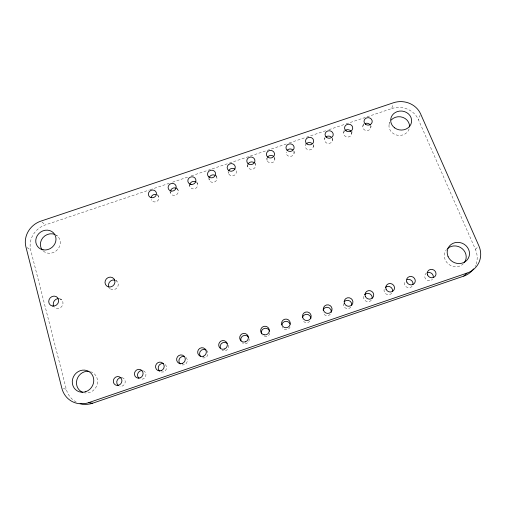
<?xml version="1.0" encoding="UTF-8"?>
<svg xmlns="http://www.w3.org/2000/svg" width="506" height="506" viewBox="0 0 506 506"><rect width="100%" height="100%" fill="white"/><g stroke="black" fill="none" stroke-linecap="round" stroke-linejoin="round"><path stroke-width="0.38" stroke-dasharray="2.53 1.9" d="M305.472 143.369L305.39 145.589A4.016 3.719 -1.8 0 0 309.666 149.94A4.016 3.719 -1.8 0 0 313.113 144.963M313.29 146.879L313.435 144.665M324.567 139.137L324.719 137.626M332.486 140.421L332.777 138.163M343.713 132.698L344.099 130.384M351.657 133.976L352.1 131.668M362.84 126.272L363.46 123.515M370.797 127.537L371.145 126.165M346.104 123.894L391.733 108.562L393.042 104.211M389.076 124.432L389.715 122.351M476.114 264.1A22.182 20.537 24.9 0 0 475.438 249.388L418.392 119.599L420.069 115.362M426.469 272.848L425.635 273.866A4.371 4.099 26.3 0 0 426.394 279.729A4.371 4.099 26.3 0 0 432.459 279.293M475.438 249.388L477.904 246.884M76.216 402.055A22.542 20.986 -57.6 0 1 66.286 389.196L30.683 250.09A20.961 19.095 -39.2 0 1 45.395 224.898L149.371 189.971M150.118 189.725L169.567 183.191M172.559 182.185L188.264 176.91M191.262 175.905L228.661 163.337M229.408 163.09L286.257 143.995M289.249 142.989L305.706 137.461M306.459 137.208L325.902 130.674M328.9 129.669L345.351 124.141M63.351 388.627L66.286 389.196M59.752 298.755L61.612 299.818M27.077 247.586L30.683 250.09M108.771 287.604L109.916 288.509M57.437 236.081L56.362 235.182A10.316 9.399 -39.2 0 1 57.766 249.319A10.316 9.399 -39.2 0 1 43.155 250.925M42.017 222.071L45.395 224.898M115.691 280.191L116.791 281.134M157.36 194.418L158.757 196.866M169.877 191.666L170.516 192.912M177.239 188.46L178.144 190.345M189.345 185.12L189.883 186.398M196.752 181.901L197.498 183.836M208.788 178.586L209.225 179.896M216.233 175.354L216.834 177.334M228.035 171.389L228.541 173.4M247.472 164.855L247.832 166.91M255.22 162.976L255.422 164.361M266.89 158.327L267.098 160.434M274.625 156.999L274.821 159.814M294.068 151.18L294.068 153.343M165.335 364.529A4.383 4.2 -58.8 0 1 161.433 372.043M143.413 370.822A4.409 4.187 -59 0 1 145.728 376.091A4.409 4.187 -59 0 1 140.687 379.146M293.91 151.421A4.01 3.725 -4.4 0 1 290.431 156.411A4.01 3.725 -4.4 0 1 286.187 152.04M274.676 157.885A4.01 3.738 -7.2 0 1 272.829 162.407A4.01 3.738 -7.2 0 1 267.775 161.566A4.01 3.738 -7.2 0 1 267.876 156.752M254.752 163.229A4.01 3.744 -10.3 0 1 252.564 169.27A4.01 3.744 -10.3 0 1 247.712 164.975M236.138 170.845A4.01 3.751 -13.5 0 1 232.899 175.835A4.01 3.751 -13.5 0 1 228.345 172.103M216.182 176.196A4.016 3.757 -16.8 0 1 214.24 182.173A4.016 3.757 -16.8 0 1 209.041 178.593M196.859 182.691A4.016 3.757 -20.1 0 1 194.544 188.789A4.016 3.757 -20.1 0 1 189.801 184.443M177.049 188.732A4.029 3.757 -23.3 0 1 175.81 195.088A4.029 3.757 -23.3 0 1 170.351 191.603M157.682 195.24A4.035 3.757 -26.3 0 1 157.018 201.287A4.035 3.757 -26.3 0 1 151.117 199.434M90.473 371.67A11.094 10.329 -57.6 0 1 97.108 384.68A11.094 10.329 -57.6 0 1 84.268 392.82M122.009 377.691A4.427 4.174 -59.2 0 1 125.077 382.827A4.427 4.174 -59.2 0 1 119.916 386.249M463.483 263.658A11.088 10.272 24.8 0 1 448.316 263.98A11.088 10.272 24.8 0 1 446.57 249.521M475.621 265.353A22.182 20.537 24.9 0 1 475.039 266.573M391.733 108.562A20.632 18.722 7.6 0 1 418.392 119.599M409.12 128.998A10.316 9.361 7.6 0 1 395.894 134.855A10.316 9.361 7.6 0 1 389.671 122.433M59.43 298.711A5.104 4.699 -46.2 0 1 62.327 305.687A5.104 4.699 -46.2 0 1 54.61 307.25M115.766 280.438A5.041 4.731 -41.7 0 1 116.861 288.009A5.041 4.731 -41.7 0 1 109.132 287.553M185.999 357.464A4.364 4.212 -58.5 0 1 182.147 364.952M206.631 350.405A4.339 4.225 -57.8 0 1 207.131 356.199A4.339 4.225 -57.8 0 1 201.458 357.331M228.434 345.2A4.314 4.238 -56.4 0 1 222.102 350.266M249.199 338.875A4.295 4.25 -52.4 0 1 242.134 342.771M269.736 333.327A4.276 4.263 -26 0 1 262.722 335.725M290.083 327.002A4.282 4.25 17.2 0 1 282.342 327.534M309.855 321.247A4.295 4.225 22.9 0 1 302.55 319.849M330.361 314.232A4.307 4.206 24.6 0 1 323.037 312.841M350.841 307.224A4.32 4.187 25.4 0 1 343.283 303.67M371.284 300.229A4.333 4.162 25.9 0 1 365.534 300.88A4.333 4.162 25.9 0 1 364.193 295.321M391.707 293.24A4.345 4.143 26.1 0 1 385.952 293.891A4.345 4.143 26.1 0 1 384.566 288.35M412.099 286.263A4.358 4.118 26.2 0 1 406.033 286.693A4.358 4.118 26.2 0 1 405.319 280.811M370.582 125.64A4.029 3.681 4.4 0 1 368.893 130.093A4.029 3.681 4.4 0 1 363.776 129.283A4.029 3.681 4.4 0 1 363.694 124.546M351.449 132.072A4.023 3.694 2.6 0 1 349.728 136.538A4.023 3.694 2.6 0 1 344.624 135.722A4.023 3.694 2.6 0 1 344.58 130.972M332.297 138.511A4.016 3.706 0.5 0 1 328.179 143.476A4.016 3.706 0.5 0 1 325.048 137.923"/><path stroke-width="0.76" d="M463.774 276.105L467.032 273.088A22.612 20.904 24.6 0 0 478.891 245.884L420.625 113.945A21.005 19.013 7.4 0 0 393.478 102.756L40.891 221.128A21.347 19.405 -39 0 0 25.876 246.751L61.884 388.342A22.985 21.372 -57.3 0 0 88.683 402.643L92.604 403.225L463.774 276.105A22.182 20.537 24.9 0 0 473.622 268.882M88.683 402.643L467.032 273.088M159.491 371.05A4.383 4.2 -58.8 0 1 163.4 363.542M138.764 378.14A4.409 4.187 -59 0 1 141.996 370.531M267.876 156.752A4.01 3.738 -7.2 0 1 273.518 156.297M247.908 164.349A4.01 3.744 -10.3 0 1 254.278 162.768M228.636 170.832A4.01 3.751 -13.5 0 1 235.005 169.244M209.13 177.948A4.016 3.757 -16.8 0 1 215.17 175.354M189.801 184.443A4.016 3.757 -20.1 0 1 195.854 181.85M170.452 190.952A4.029 3.757 -23.3 0 1 176.512 188.352M151.073 197.466A4.035 3.757 -26.3 0 1 155.873 194.399M42.219 249.907A10.316 9.399 -39.2 0 1 42.858 237.744A10.316 9.399 -39.2 0 1 55.065 234.544M82.801 392.384A11.094 10.329 -57.6 0 1 76.937 379.62A11.094 10.329 -57.6 0 1 88.993 371.36M117.999 385.249A4.427 4.174 -59.2 0 1 121.288 377.609M447.639 248.44A11.088 10.272 24.8 0 1 462.218 248.68A11.088 10.272 24.8 0 1 464.451 262.5M92.604 403.225A22.542 20.986 -57.6 0 1 80.068 403.611M391.201 120.049A10.316 9.361 7.6 0 1 403.004 117.43A10.316 9.361 7.6 0 1 409.531 126.974M53.845 306.288A5.104 4.699 -46.2 0 1 58.171 298.635M108.632 286.421A5.041 4.731 -41.7 0 1 114.577 280.039M180.199 363.966A4.364 4.212 -58.5 0 1 184.051 356.477M200.376 356.35A4.339 4.225 -57.8 0 1 206.05 349.969M220.319 347.976A4.314 4.238 -56.4 0 1 227.232 343.359M240.919 340.93A4.295 4.25 -52.4 0 1 248.731 337.483M261.494 333.89A4.276 4.263 -26 0 1 264.164 328.483A4.276 4.263 -26 0 1 269.584 331.126M281.88 324.669A4.282 4.25 17.2 0 1 290.115 324.099M302.373 317.66A4.295 4.225 22.9 0 1 310.874 318.546M323.037 309.957A4.307 4.206 24.6 0 1 331.297 312.265M344.207 301.709A4.32 4.187 25.4 0 1 351.759 305.263M364.611 294.732A4.333 4.162 25.9 0 1 372.195 298.268M385.49 287.269A4.345 4.143 26.1 0 1 392.599 291.285M407.109 279.603A4.358 4.118 26.2 0 1 412.978 284.315M427.412 272.658A4.371 4.099 26.3 0 1 433.326 277.351M365.383 123.451A4.029 3.681 4.4 0 1 370.278 125.064M345.067 130.516A4.023 3.694 2.6 0 1 351.151 131.497M325.934 136.949A4.016 3.706 0.5 0 1 331.095 136.943M306.275 143.843A4.016 3.719 -1.8 0 1 311.93 143.388M287.092 150.295A4.01 3.725 -4.4 0 1 292.74 149.839M52.358 306.022A5.199 4.775 -45.9 0 0 58.538 299.47A5.199 4.775 -45.9 0 0 50.214 297.844A5.199 4.775 -45.9 0 0 52.358 306.022M108.746 286.927A5.136 4.813 -41.4 0 0 114.799 280.419A5.136 4.813 -41.4 0 0 106.418 278.825A5.136 4.813 -41.4 0 0 108.746 286.927M394.667 127.873A10.506 9.506 7.4 0 0 411.53 122.136A10.506 9.506 7.4 0 0 397.254 111.611A10.506 9.506 7.4 0 0 394.667 127.873M448.05 256.498A11.303 10.449 24.6 0 0 467.24 259.844A11.303 10.449 24.6 0 0 459.714 242.526A11.303 10.449 24.6 0 0 448.05 256.498M118.784 385.186A4.516 4.25 -58.8 0 0 120.63 377.634A4.516 4.25 -58.8 0 0 113.42 380.114A4.516 4.25 -58.8 0 0 118.784 385.186M139.966 377.944A4.491 4.269 -58.6 0 0 141.756 370.411A4.491 4.269 -58.6 0 0 134.552 372.884A4.491 4.269 -58.6 0 0 139.966 377.944M161.11 370.702A4.472 4.282 -58.3 0 0 162.85 363.2A4.472 4.282 -58.3 0 0 155.658 365.667A4.472 4.282 -58.3 0 0 161.11 370.702M182.23 363.479A4.446 4.295 -57.9 0 0 183.912 355.996A4.446 4.295 -57.9 0 0 176.727 358.463A4.446 4.295 -57.9 0 0 182.23 363.479M203.317 356.262A4.421 4.307 -57 0 0 204.943 348.805A4.421 4.307 -57 0 0 197.77 351.265A4.421 4.307 -57 0 0 203.317 356.262M224.373 349.058A4.402 4.32 -55.2 0 0 225.942 341.626A4.402 4.32 -55.2 0 0 218.782 344.08A4.402 4.32 -55.2 0 0 224.373 349.058M245.404 341.86A4.377 4.333 -50.4 0 0 246.915 334.453A4.377 4.333 -50.4 0 0 239.762 336.907A4.377 4.333 -50.4 0 0 245.404 341.86M264.151 334.839A4.358 4.339 -23.9 0 0 269.11 329.153A4.358 4.339 -23.9 0 0 261.71 327.724A4.358 4.339 -23.9 0 0 264.151 334.839M281.804 324.827A4.364 4.326 15 0 0 289.23 326.25A4.364 4.326 15 0 0 286.738 319.159A4.364 4.326 15 0 0 281.804 324.827M302.714 317.673A4.377 4.307 21.7 0 0 310.159 319.09A4.377 4.307 21.7 0 0 307.61 312.025A4.377 4.307 21.7 0 0 302.714 317.673M323.6 310.532A4.39 4.282 23.8 0 0 331.057 311.936A4.39 4.282 23.8 0 0 328.451 304.897A4.39 4.282 23.8 0 0 323.6 310.532M344.447 303.398A4.402 4.263 24.8 0 0 351.929 304.795A4.402 4.263 24.8 0 0 349.26 297.781A4.402 4.263 24.8 0 0 344.447 303.398M365.269 296.276A4.415 4.238 25.4 0 0 372.77 297.667A4.415 4.238 25.4 0 0 370.044 290.678A4.415 4.238 25.4 0 0 365.269 296.276M386.059 289.166A4.427 4.219 25.7 0 0 393.579 290.545A4.427 4.219 25.7 0 0 390.796 283.581A4.427 4.219 25.7 0 0 386.059 289.166M406.818 282.07A4.446 4.193 25.9 0 0 414.357 283.436A4.446 4.193 25.9 0 0 411.523 276.497A4.446 4.193 25.9 0 0 406.818 282.07M427.551 274.979A4.459 4.174 26 0 0 435.109 276.333A4.459 4.174 26 0 0 432.219 269.42A4.459 4.174 26 0 0 427.551 274.979M365.541 124.28A4.105 3.738 4.2 0 0 372.176 122.041A4.105 3.738 4.2 0 0 366.654 117.892A4.105 3.738 4.2 0 0 365.541 124.28M346.047 130.833A4.099 3.751 2.4 0 0 352.688 128.594A4.099 3.751 2.4 0 0 347.205 124.425A4.099 3.751 2.4 0 0 346.047 130.833M326.522 137.398A4.092 3.763 0.4 0 0 333.176 135.153A4.092 3.763 0.4 0 0 327.73 130.972A4.092 3.763 0.4 0 0 326.522 137.398M306.971 143.97A4.086 3.776 -1.9 0 0 313.631 141.718A4.086 3.776 -1.9 0 0 308.224 137.524A4.086 3.776 -1.9 0 0 306.971 143.97M287.395 150.548A4.086 3.789 -4.5 0 0 294.068 148.296A4.086 3.789 -4.5 0 0 288.698 144.083A4.086 3.789 -4.5 0 0 287.395 150.548M267.794 157.138A4.08 3.795 -7.3 0 0 274.473 154.88A4.08 3.795 -7.3 0 0 269.148 150.649A4.08 3.795 -7.3 0 0 267.794 157.138M248.168 163.735A4.08 3.808 -10.3 0 0 254.853 161.477A4.08 3.808 -10.3 0 0 249.566 157.227A4.08 3.808 -10.3 0 0 248.168 163.735M228.51 170.339A4.08 3.814 -13.5 0 0 235.208 168.081A4.08 3.814 -13.5 0 0 229.958 163.817A4.08 3.814 -13.5 0 0 228.51 170.339M208.833 176.955A4.086 3.814 -16.8 0 0 215.537 174.69A4.086 3.814 -16.8 0 0 210.325 170.408A4.086 3.814 -16.8 0 0 208.833 176.955M190.983 184.424A4.092 3.82 -20 0 0 195.752 179.326A4.092 3.82 -20 0 0 188.89 178.156A4.092 3.82 -20 0 0 190.983 184.424M171.243 191.066A4.099 3.82 -23.2 0 0 176.044 185.949A4.099 3.82 -23.2 0 0 169.2 184.766A4.099 3.82 -23.2 0 0 171.243 191.066M151.471 197.713A4.105 3.82 -26.1 0 0 156.31 192.584A4.105 3.82 -26.1 0 0 149.479 191.394A4.105 3.82 -26.1 0 0 151.471 197.713M43.13 249.837A10.506 9.551 -39 0 0 55.692 236.719A10.506 9.551 -39 0 0 38.791 233.627A10.506 9.551 -39 0 0 43.13 249.837M85.824 391.657A11.309 10.518 -57.3 0 0 90.618 372.821A11.309 10.518 -57.3 0 0 72.63 379.032A11.309 10.518 -57.3 0 0 85.824 391.657"/></g></svg>
